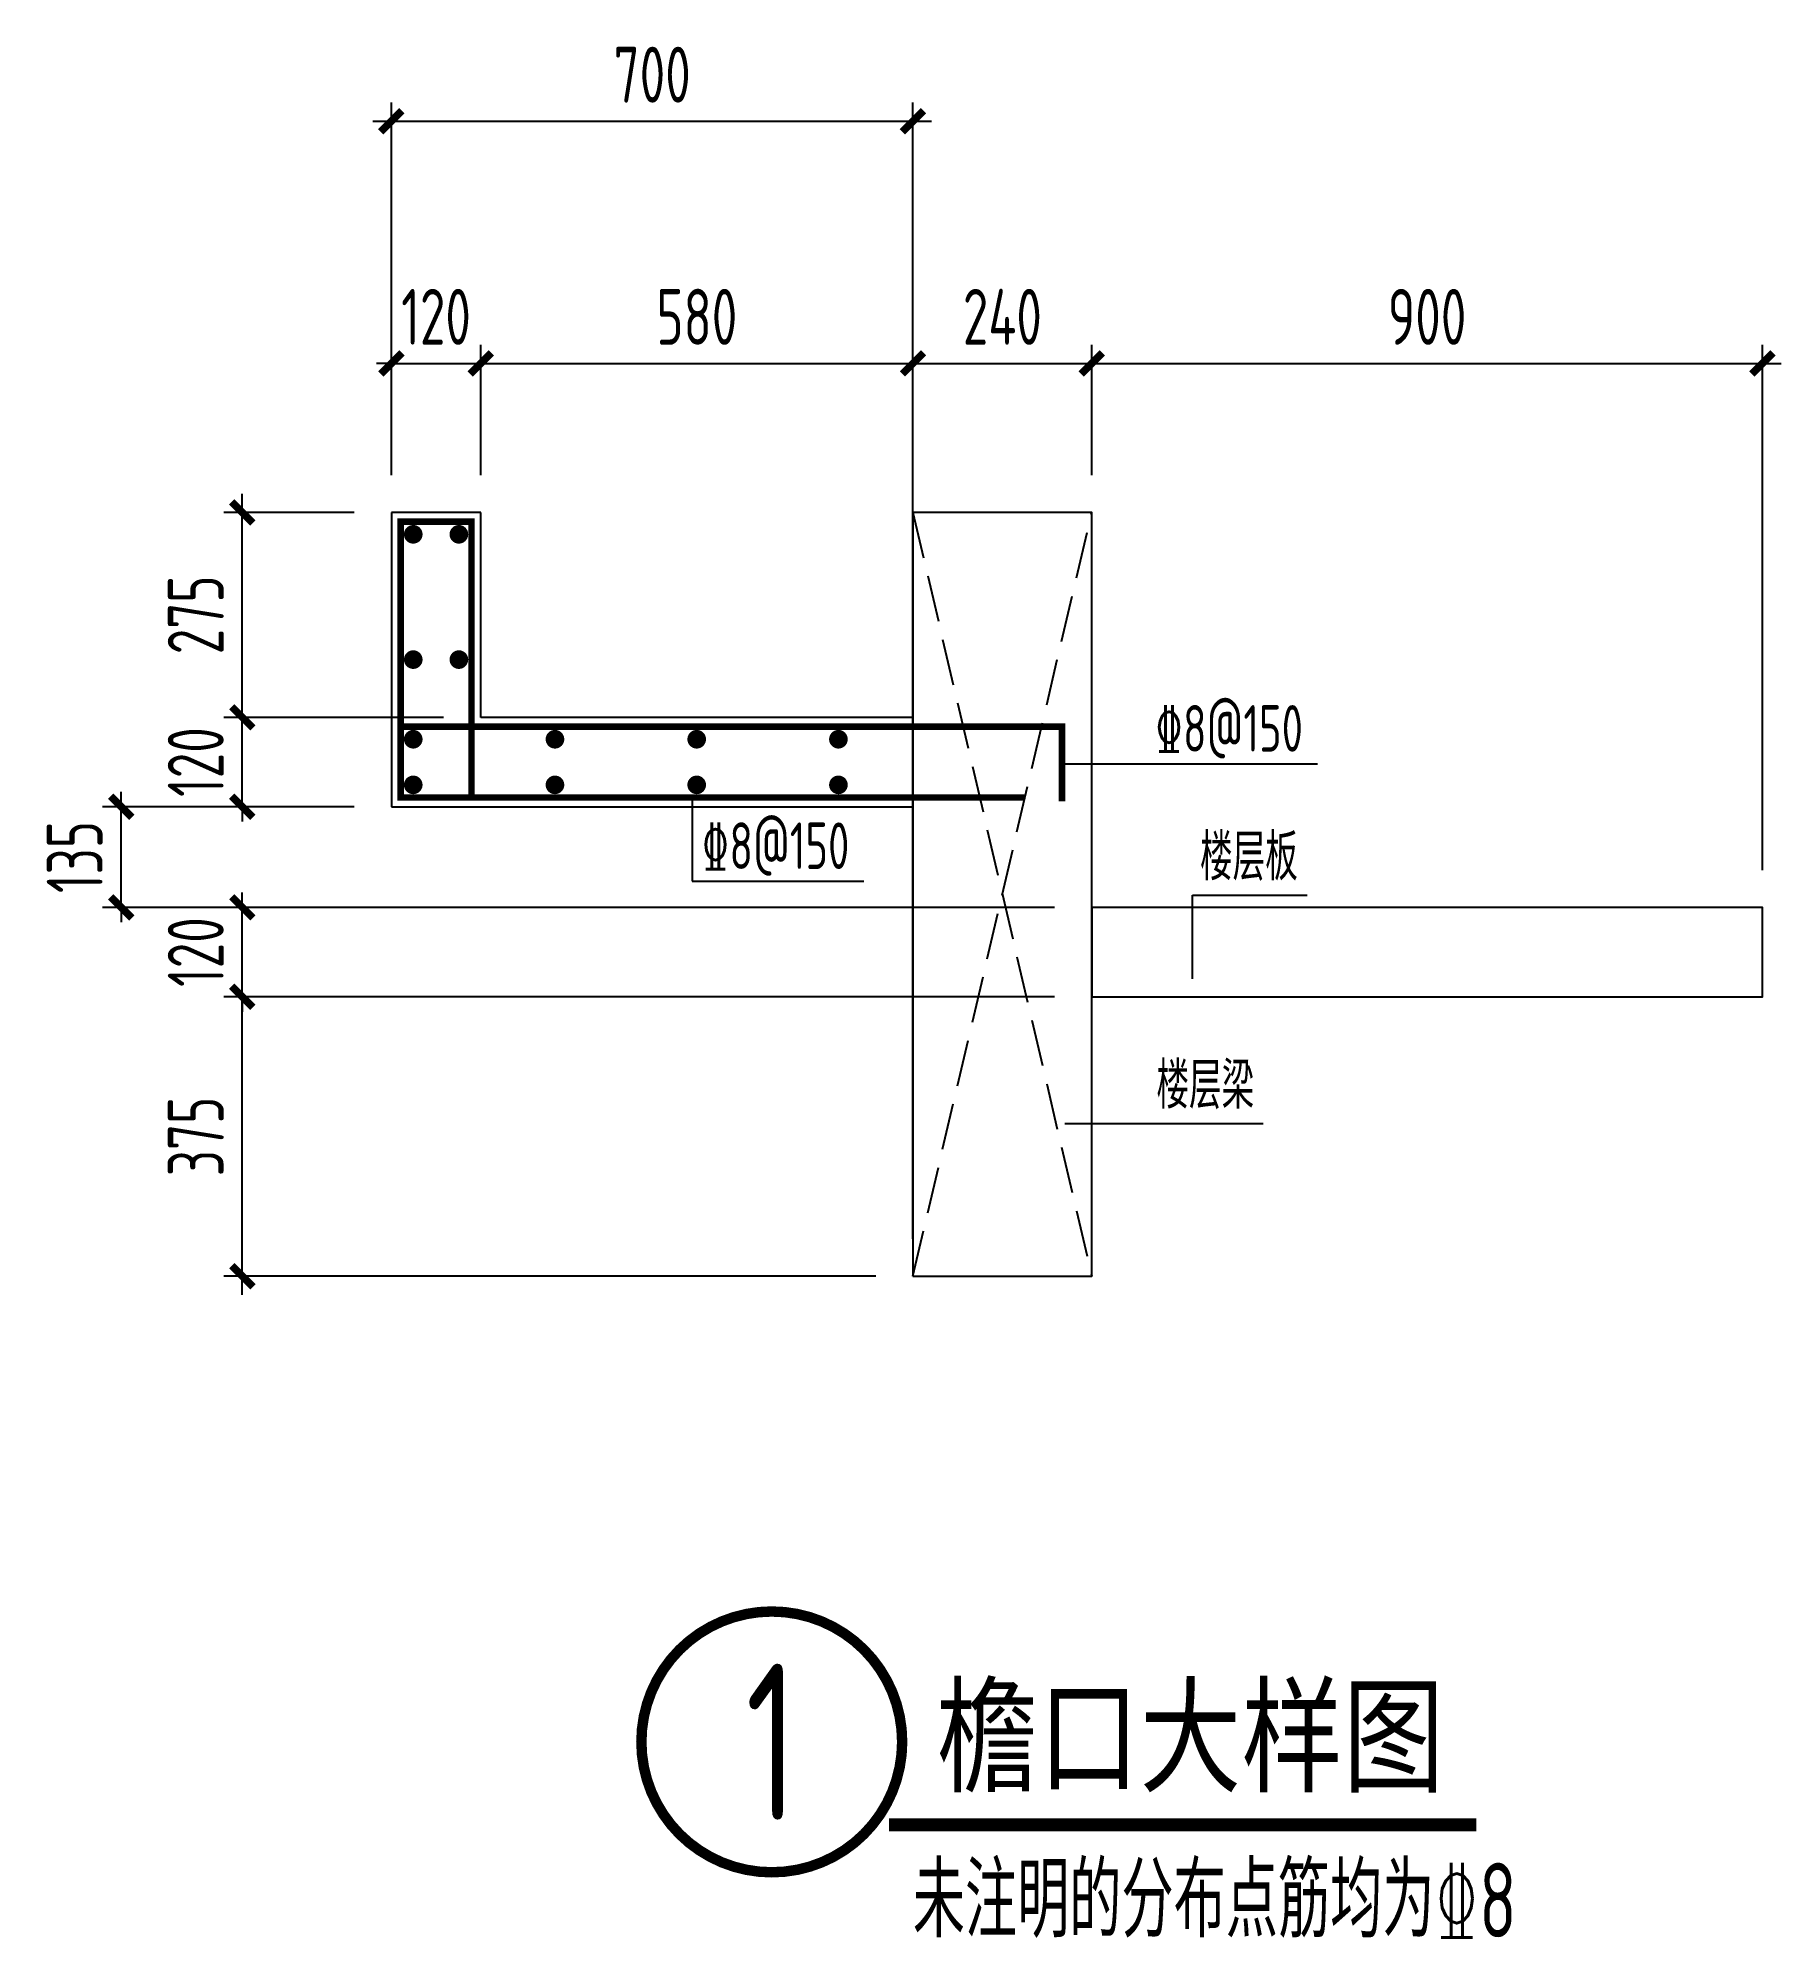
# Model space of a CAD drawing. Extents: x -1897 to 7460, y -6553 to 3647.
import ezdxf
from ezdxf.enums import TextEntityAlignment as Align

# ---------------------------------------------------------------- set-up
doc = ezdxf.new("R2010")
doc.units = 0
doc.header["$MEASUREMENT"] = 0
doc.linetypes.add('SD-SUPPORT-DASH', pattern=[0.35, 0.25, -0.1])
doc.layers.add('S-DIM', color=3, linetype='Continuous', lineweight=0)
for name, color, linetype in [('S-OTHER-THIN', 3, 'Continuous'), ('S-REIN', 6, 'Continuous'), ('S-REIN-POINT', 30, 'Continuous'), ('S-TEXT', 7, 'Continuous'), ('S-TEXT-2', 3, 'Continuous'), ('S-TEXT-3', 160, 'Continuous'), ('THIN', 3, 'Continuous')]:
    doc.layers.add(name, color=color, linetype=linetype)
doc.styles.add('FY_HT', font='simhei.ttf', dxfattribs={"width": 0.8})
doc.styles.add('TSSD_Dimension', font='tssdeng.shx', dxfattribs={"width": 0.7, "bigfont": 'hztxt.shx'})
doc.styles.add('TSSD_Label', font='tssdeng.shx', dxfattribs={"width": 0.7, "bigfont": 'hztxt.shx'})
doc.styles.add('TSSD_Num', font='tssdeng.shx', dxfattribs={"width": 0.7, "bigfont": 'hztxt.shx'})
doc.styles.add('TSSD_Rein', font='tssdeng.shx', dxfattribs={"width": 0.7, "bigfont": 'hztxt.shx'})
doc.dimstyles.new('TSSD_25_100', dxfattribs={"dimtxt": 300, "dimasz": 80, "dimexe": 100, "dimexo": 200, "dimgap": 100, "dimtad": 1, "dimdec": 0, "dimlfac": 0.25, "dimrnd": 5, "dimzin": 0, "dimdsep": 46, "dimtxsty": 'TSSD_Rein', "dimblk": 'ARCHTICK', "dimcen": 0, "dimdle": 100, "dimclrd": 190, "dimclre": 190, "dimclrt": 140, "dimadec": 0, "dimazin": 0, "dimtfac": 1, "dimtdec": 0, "dimtix": 1, "dimtmove": 2, "dimatfit": 3, "dimfxl": 1, "dimtolj": 1, "dimtzin": 0, "dimarcsym": 0})

# ---------------------------------------------------------------- blocks, each defined once
blk = doc.blocks.new('_ArchTick')
at = {"color": 0, "linetype": 'ByBlock', "const_width": 0.5}
blk.add_lwpolyline([(-0.71, -0.71), (0.71, 0.71)], dxfattribs=at)
blk = doc.blocks.new('*D5')
at = {"layer": 'Defpoints', "color": 0, "transparency": 16777216}
for p in [(480, 1900), (0, 1100), (480, 1100)]:
    blk.add_point(p, dxfattribs=at)
at = {"layer": 'S-DIM', "color": 190, "lineweight": -2, "transparency": 16777216}
for p, q in [((0, 1300), (0, 2000)), ((480, 1300), (480, 2000)), ((0, 1900), (-80, 1900)), ((0, 1900), (480, 1900)), ((480, 1900), (560, 1900))]:
    blk.add_line(p, q, dxfattribs=at)
at = {"layer": 'S-DIM', "color": 190, "lineweight": -2, "transparency": 16777216, "xscale": 80, "yscale": 80, "zscale": 80}
blk.add_blockref('_ArchTick', (0, 1900), dxfattribs=at)
at = {"layer": 'S-DIM', "color": 190, "lineweight": -2, "transparency": 16777216, "xscale": 80, "yscale": 80, "zscale": 80, "rotation": 180}
blk.add_blockref('_ArchTick', (480, 1900), dxfattribs=at)
at = {"layer": 'S-DIM', "color": 140, "transparency": 16777216, "insert": (240, 2150), "char_height": 300, "attachment_point": 5, "style": 'TSSD_Rein'}
blk.add_mtext('\\A1;120', dxfattribs=at)
blk = doc.blocks.new('*D6')
at = {"layer": 'Defpoints', "color": 0, "transparency": 16777216}
for p in [(3760, 1900), (2800, 1100), (3760, 1100)]:
    blk.add_point(p, dxfattribs=at)
at = {"layer": 'S-DIM', "color": 190, "lineweight": -2, "transparency": 16777216}
for p, q in [((2800, 1300), (2800, 2000)), ((3760, 1300), (3760, 2000)), ((2700, 1900), (3860, 1900))]:
    blk.add_line(p, q, dxfattribs=at)
at = {"layer": 'S-DIM', "color": 190, "lineweight": -2, "transparency": 16777216, "xscale": 80, "yscale": 80, "zscale": 80, "rotation": 180}
blk.add_blockref('_ArchTick', (2800, 1900), dxfattribs=at)
at = {"layer": 'S-DIM', "color": 190, "lineweight": -2, "transparency": 16777216, "xscale": 80, "yscale": 80, "zscale": 80}
blk.add_blockref('_ArchTick', (3760, 1900), dxfattribs=at)
at = {"layer": 'S-DIM', "color": 140, "transparency": 16777216, "insert": (3280, 2150), "char_height": 300, "attachment_point": 5, "style": 'TSSD_Rein'}
blk.add_mtext('\\A1;240', dxfattribs=at)
blk = doc.blocks.new('*D7')
at = {"layer": 'Defpoints', "color": 0, "transparency": 16777216}
for p in [(2800, 1900), (480, 1100), (2800, 1100)]:
    blk.add_point(p, dxfattribs=at)
at = {"layer": 'S-DIM', "color": 190, "lineweight": -2, "transparency": 16777216}
for p, q in [((480, 1300), (480, 2000)), ((2800, 1300), (2800, 2000)), ((380, 1900), (2900, 1900))]:
    blk.add_line(p, q, dxfattribs=at)
at = {"layer": 'S-DIM', "color": 190, "lineweight": -2, "transparency": 16777216, "xscale": 80, "yscale": 80, "zscale": 80, "rotation": 180}
blk.add_blockref('_ArchTick', (480, 1900), dxfattribs=at)
at = {"layer": 'S-DIM', "color": 190, "lineweight": -2, "transparency": 16777216, "xscale": 80, "yscale": 80, "zscale": 80}
blk.add_blockref('_ArchTick', (2800, 1900), dxfattribs=at)
at = {"layer": 'S-DIM', "color": 140, "transparency": 16777216, "insert": (1640, 2150), "char_height": 300, "attachment_point": 5, "style": 'TSSD_Rein'}
blk.add_mtext('\\A1;580', dxfattribs=at)
blk = doc.blocks.new('*D8')
at = {"layer": 'Defpoints', "color": 0, "transparency": 16777216}
for p in [(7360, 1900), (3760, 1100), (7360, -1020)]:
    blk.add_point(p, dxfattribs=at)
at = {"layer": 'S-DIM', "color": 190, "lineweight": -2, "transparency": 16777216}
for p, q in [((3760, 1300), (3760, 2000)), ((7360, -820), (7360, 2000)), ((3660, 1900), (7460, 1900))]:
    blk.add_line(p, q, dxfattribs=at)
at = {"layer": 'S-DIM', "color": 190, "lineweight": -2, "transparency": 16777216, "xscale": 80, "yscale": 80, "zscale": 80, "rotation": 180}
blk.add_blockref('_ArchTick', (3760, 1900), dxfattribs=at)
at = {"layer": 'S-DIM', "color": 190, "lineweight": -2, "transparency": 16777216, "xscale": 80, "yscale": 80, "zscale": 80}
blk.add_blockref('_ArchTick', (7360, 1900), dxfattribs=at)
at = {"layer": 'S-DIM', "color": 140, "transparency": 16777216, "insert": (5560, 2150), "char_height": 300, "attachment_point": 5, "style": 'TSSD_Rein'}
blk.add_mtext('\\A1;900', dxfattribs=at)
blk = doc.blocks.new('*D9')
at = {"layer": 'Defpoints', "color": 0, "transparency": 16777216}
for p in [(-800, -1020), (3760, -1020), (3760, -1500)]:
    blk.add_point(p, dxfattribs=at)
at = {"layer": 'S-DIM', "color": 190, "lineweight": -2, "transparency": 16777216}
for p, q in [((-800, -1020), (-800, -940)), ((3560, -1020), (-900, -1020)), ((-800, -1500), (-800, -1020)), ((3560, -1500), (-900, -1500)), ((-800, -1500), (-800, -1580))]:
    blk.add_line(p, q, dxfattribs=at)
at = {"layer": 'S-DIM', "color": 190, "lineweight": -2, "transparency": 16777216, "xscale": 80, "yscale": 80, "zscale": 80}
for p, rotation in [((-800, -1020), 270), ((-800, -1500), 90)]:
    blk.add_blockref('_ArchTick', p, dxfattribs=dict(at, rotation=rotation))
at = {"layer": 'S-DIM', "color": 140, "transparency": 16777216, "insert": (-1050, -1260), "char_height": 300, "attachment_point": 5, "rotation": 90, "style": 'TSSD_Rein'}
blk.add_mtext('\\A1;120', dxfattribs=at)
blk = doc.blocks.new('*D10')
at = {"layer": 'Defpoints', "color": 0, "transparency": 16777216}
for p in [(480, 0), (-800, 0), (0, -480)]:
    blk.add_point(p, dxfattribs=at)
at = {"layer": 'S-DIM', "color": 190, "lineweight": -2, "transparency": 16777216}
for p, q in [((-800, 0), (-800, 80)), ((280, 0), (-900, 0)), ((-800, -480), (-800, 0)), ((-200, -480), (-900, -480)), ((-800, -480), (-800, -560))]:
    blk.add_line(p, q, dxfattribs=at)
at = {"layer": 'S-DIM', "color": 190, "lineweight": -2, "transparency": 16777216, "xscale": 80, "yscale": 80, "zscale": 80}
for p, rotation in [((-800, 0), 270), ((-800, -480), 90)]:
    blk.add_blockref('_ArchTick', p, dxfattribs=dict(at, rotation=rotation))
at = {"layer": 'S-DIM', "color": 140, "transparency": 16777216, "insert": (-1050, -240), "char_height": 300, "attachment_point": 5, "rotation": 90, "style": 'TSSD_Rein'}
blk.add_mtext('\\A1;120', dxfattribs=at)
blk = doc.blocks.new('*D11')
at = {"layer": 'Defpoints', "color": 0, "transparency": 16777216}
for p in [(-1450, -480), (0, -480), (3760, -1020)]:
    blk.add_point(p, dxfattribs=at)
at = {"layer": 'S-DIM', "color": 190, "lineweight": -2, "transparency": 16777216}
for p, q in [((-1450, -480), (-1450, -400)), ((-200, -480), (-1550, -480)), ((-1450, -1020), (-1450, -480)), ((3560, -1020), (-1550, -1020)), ((-1450, -1020), (-1450, -1100))]:
    blk.add_line(p, q, dxfattribs=at)
at = {"layer": 'S-DIM', "color": 190, "lineweight": -2, "transparency": 16777216, "xscale": 80, "yscale": 80, "zscale": 80}
for p, rotation in [((-1450, -480), 270), ((-1450, -1020), 90)]:
    blk.add_blockref('_ArchTick', p, dxfattribs=dict(at, rotation=rotation))
at = {"layer": 'S-DIM', "color": 140, "transparency": 16777216, "insert": (-1700, -750), "char_height": 300, "attachment_point": 5, "rotation": 90, "style": 'TSSD_Rein'}
blk.add_mtext('\\A1;135', dxfattribs=at)
blk = doc.blocks.new('*D12')
at = {"layer": 'Defpoints', "color": 0, "transparency": 16777216}
for p in [(-800, 1100), (0, 1100), (480, 0)]:
    blk.add_point(p, dxfattribs=at)
at = {"layer": 'S-DIM', "color": 190, "lineweight": -2, "transparency": 16777216}
for p, q in [((-800, -100), (-800, 1200)), ((-200, 1100), (-900, 1100)), ((280, 0), (-900, 0))]:
    blk.add_line(p, q, dxfattribs=at)
at = {"layer": 'S-DIM', "color": 190, "lineweight": -2, "transparency": 16777216, "xscale": 80, "yscale": 80, "zscale": 80}
for p, rotation in [((-800, 1100), 90), ((-800, 0), 270)]:
    blk.add_blockref('_ArchTick', p, dxfattribs=dict(at, rotation=rotation))
at = {"layer": 'S-DIM', "color": 140, "transparency": 16777216, "insert": (-1050, 550), "char_height": 300, "attachment_point": 5, "rotation": 90, "style": 'TSSD_Rein'}
blk.add_mtext('\\A1;275', dxfattribs=at)
blk = doc.blocks.new('*D13')
at = {"layer": 'Defpoints', "color": 0, "transparency": 16777216}
for p in [(-800, -1500), (3760, -1500), (2800, -3000)]:
    blk.add_point(p, dxfattribs=at)
at = {"layer": 'S-DIM', "color": 190, "lineweight": -2, "transparency": 16777216}
for p, q in [((-800, -3100), (-800, -1400)), ((3560, -1500), (-900, -1500)), ((2600, -3000), (-900, -3000))]:
    blk.add_line(p, q, dxfattribs=at)
at = {"layer": 'S-DIM', "color": 190, "lineweight": -2, "transparency": 16777216, "xscale": 80, "yscale": 80, "zscale": 80}
for p, rotation in [((-800, -1500), 90), ((-800, -3000), 270)]:
    blk.add_blockref('_ArchTick', p, dxfattribs=dict(at, rotation=rotation))
at = {"layer": 'S-DIM', "color": 140, "transparency": 16777216, "insert": (-1050, -2250), "char_height": 300, "attachment_point": 5, "rotation": 90, "style": 'TSSD_Rein'}
blk.add_mtext('\\A1;375', dxfattribs=at)
blk = doc.blocks.new('*D14')
at = {"layer": 'Defpoints', "color": 0, "transparency": 16777216}
for p in [(2800, 3200), (0, 1100), (2800, -3000)]:
    blk.add_point(p, dxfattribs=at)
at = {"layer": 'S-DIM', "color": 190, "lineweight": -2, "transparency": 16777216}
for p, q in [((0, 1300), (0, 3300)), ((2800, -2800), (2800, 3300)), ((-100, 3200), (2900, 3200))]:
    blk.add_line(p, q, dxfattribs=at)
at = {"layer": 'S-DIM', "color": 190, "lineweight": -2, "transparency": 16777216, "xscale": 80, "yscale": 80, "zscale": 80, "rotation": 180}
blk.add_blockref('_ArchTick', (0, 3200), dxfattribs=at)
at = {"layer": 'S-DIM', "color": 190, "lineweight": -2, "transparency": 16777216, "xscale": 80, "yscale": 80, "zscale": 80}
blk.add_blockref('_ArchTick', (2800, 3200), dxfattribs=at)
at = {"layer": 'S-DIM', "color": 140, "transparency": 16777216, "insert": (1400, 3450), "char_height": 300, "attachment_point": 5, "style": 'TSSD_Rein'}
blk.add_mtext('\\A1;700', dxfattribs=at)
blk = doc.blocks.new('ts_idx1')
at = {"color": 0, "linetype": 'ByBlock', "lineweight": -2, "const_width": 0.04}
blk.add_lwpolyline([(-0.5, 0, 1), (0.5, 0, 1)], format="xyb", close=True, dxfattribs=at)
at = {"color": 0, "linetype": 'ByBlock', "lineweight": -2, "style": 'TSSD_Num', "width": 0.7}
blk.add_attdef('A', text='', height=0.6, dxfattribs=at).set_placement((0, 0), align=Align.MIDDLE_CENTER)

msp = doc.modelspace()

# ---------------------------------------------------------------- linework, layer by layer
at = {"layer": 'S-OTHER-THIN', "color": 7}
for p, q in [((480, 1100), (0, 1100)), ((0, 1100), (0, -480)), ((480, 0), (480, 1100)), ((2800, 0), (480, 0)), ((2800, -480), (2800, 0)), ((0, -480), (480, -480)), ((480, -480), (2800, -480)), ((4300, -1404), (4300, -954)), ((4300, -954), (4916.2, -954)), ((3616, -2180), (4066, -2180)), ((4066, -2180), (4680.8, -2180))]:
    msp.add_line(p, q, dxfattribs=at)
at = {"layer": 'S-OTHER-THIN', "color": 7, "linetype": 'SD-SUPPORT-DASH', "ltscale": 1000}
for p, q in [((2800, -3000), (3760, 1100)), ((2800, 1100), (3760, -3000))]:
    msp.add_line(p, q, dxfattribs=at)
at = {"layer": 'S-OTHER-THIN'}
for p, q in [((3600, -250), (4050, -250)), ((4050, -250), (4971.2, -250)), ((1615, -430), (1615, -880)), ((1615, -880), (2536.2, -880))]:
    msp.add_line(p, q, dxfattribs=at)
at = {"layer": 'S-OTHER-THIN', "color": 7}
for points in [[(2800, -3000), (3760, -3000), (3760, 1100), (2800, 1100)], [(3760, -1500), (7360, -1500), (7360, -1020), (3760, -1020)]]:
    msp.add_lwpolyline(points, close=True, dxfattribs=at)
at = {"layer": 'S-REIN', "const_width": 35}
for points in [[(430, -430), (430, -50), (430, 1050), (50, 1050), (50, -430), (480, -430), (2750, -430), (2800, -430), (3400, -430)], [(3600, -450), (3600, -50), (2800, -50), (2750, -50), (430, -50), (50, -50)]]:
    msp.add_lwpolyline(points, dxfattribs=at)
at = {"layer": 'S-REIN-POINT', "const_width": 50}
for points in [[(142.5, 982.5, 1), (92.5, 982.5, 1)], [(387.5, 982.5, 1), (337.5, 982.5, 1)], [(142.5, 310, 1), (92.5, 310, 1)], [(387.5, 310, 1), (337.5, 310, 1)], [(142.5, -117.5, 1), (92.5, -117.5, 1)], [(903.3, -117.5, 1), (853.3, -117.5, 1)], [(1664.2, -117.5, 1), (1614.2, -117.5, 1)], [(2425, -117.5, 1), (2375, -117.5, 1)], [(142.5, -362.5, 1), (92.5, -362.5, 1)], [(903.3, -362.5, 1), (853.3, -362.5, 1)], [(1664.2, -362.5, 1), (1614.2, -362.5, 1)], [(2425, -362.5, 1), (2375, -362.5, 1)]]:
    msp.add_lwpolyline(points, format="xyb", close=True, dxfattribs=at)
at = {"layer": 'S-TEXT-2', "const_width": 70}
msp.add_lwpolyline([(2670.8, -5945.4), (5823.8, -5945.4)], dxfattribs=at)

# ---------------------------------------------------------------- block references
at = {"layer": 'S-OTHER-THIN'}
ref = msp.add_blockref('ts_idx1', (2042.2, -5500), dxfattribs=dict(at, xscale=1399.999972, yscale=1399.999972, zscale=1399.999972))
ref.add_attrib('1', '1', dxfattribs={"layer": 'THIN', "height": 840, "style": 'TSSD_Num', "width": 0.7}).set_placement((2042.2, -5500), align=Align.MIDDLE_CENTER)

# ---------------------------------------------------------------- texts
at = {"layer": 'S-TEXT', "style": 'TSSD_Label', "width": 0.7}
for s, p in [('%%1328@150', (4100, -184.2)), ('%%1328@150', (1665, -814.2)), ('楼层板', (4341.2, -875.2)), ('楼层梁', (4107.2, -2101.2))]:
    msp.add_text(s, height=250, dxfattribs=at).set_placement(p)
at = {"layer": 'S-TEXT-2', "style": 'FY_HT', "width": 0.8}
msp.add_text('檐口大样图', height=500, dxfattribs=at).set_placement((2926, -5717.6))
at = {"layer": 'S-TEXT-3', "color": 0, "style": 'TSSD_Dimension', "width": 0.7}
msp.add_text('未注明的分布点筋均为%%1328', height=400, dxfattribs=at).set_placement((4420.2, -6349.4), align=Align.MIDDLE_CENTER)

# ---------------------------------------------------------------- dimensions: what is measured, and where the dimension line sits
at = {"layer": 'S-DIM'}
for base, p1, p2, picture, middle in [((2800, 3200), (0, 1100), (2800, -3000), '*D14', (1400, 3450)), ((480, 1900), (0, 1100), (480, 1100), '*D5', (240, 2150)), ((2800, 1900), (480, 1100), (2800, 1100), '*D7', (1640, 2150)), ((3760, 1900), (2800, 1100), (3760, 1100), '*D6', (3280, 2150)), ((7360, 1900), (3760, 1100), (7360, -1020), '*D8', (5560, 2150))]:
    dim = msp.add_linear_dim(base=base, p1=p1, p2=p2, dimstyle='TSSD_25_100', dxfattribs=at)
    dim.commit()
    dim.dimension.update_dxf_attribs({"geometry": picture, "text_midpoint": middle})
for base, p1, p2, picture, middle in [((-800, 1100), (480, 0), (0, 1100), '*D12', (-1050, 550)), ((-800, 0), (0, -480), (480, 0), '*D10', (-1050, -240)), ((-1450, -480), (3760, -1020), (0, -480), '*D11', (-1700, -750)), ((-800, -1020), (3760, -1500), (3760, -1020), '*D9', (-1050, -1260)), ((-800, -1500), (2800, -3000), (3760, -1500), '*D13', (-1050, -2250))]:
    dim = msp.add_linear_dim(base=base, p1=p1, p2=p2, angle=90, dimstyle='TSSD_25_100', dxfattribs=at)
    dim.commit()
    dim.dimension.update_dxf_attribs({"geometry": picture, "text_midpoint": middle})

doc.saveas('drawing.dxf')
